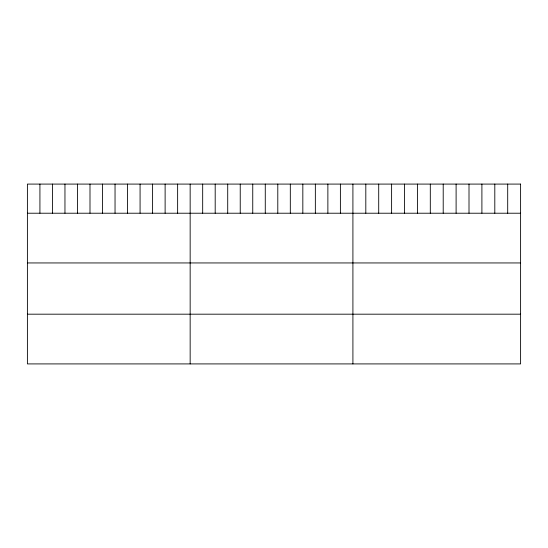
<?xml version="1.0" encoding="UTF-8"?>
<svg xmlns="http://www.w3.org/2000/svg" width="548" height="548" viewBox="0 0 548 548"><rect width="100%" height="100%" fill="white"/><g stroke="black" fill="none" stroke-linecap="round" stroke-linejoin="round"><path stroke-width="0.82" d="M27.4 213.22L520.6 213.22M27.4 262.944L520.6 262.944M27.4 314.182L520.6 314.182M507.701 184.087L507.701 213.22M494.803 184.087L494.803 213.22M481.904 184.087L481.904 213.22M469.006 184.087L469.006 213.22M456.107 184.087L456.107 213.22M443.209 184.087L443.209 213.22M430.303 184.087L430.303 213.22M417.405 184.087L417.405 213.22M404.506 184.087L404.506 213.22M391.608 184.087L391.608 213.22M378.709 184.087L378.709 213.22M365.811 184.087L365.811 213.22M352.912 184.087L352.912 363.913M340.39 184.087L340.39 213.22M327.875 184.087L327.875 213.22M315.353 184.087L315.353 213.22M302.832 184.087L302.832 213.22M290.317 184.087L290.317 213.22M277.795 184.087L277.795 213.22M265.273 184.087L265.273 213.22M252.751 184.087L252.751 213.22M240.236 184.087L240.236 213.22M227.715 184.087L227.715 213.22M215.193 184.087L215.193 213.22M202.678 184.087L202.678 213.22M190.156 184.087L190.156 363.913M177.634 184.087L177.634 213.22M165.119 184.087L165.119 213.22M152.597 184.087L152.597 213.22M140.076 184.087L140.076 213.22M127.561 184.087L127.561 213.22M115.039 184.087L115.039 213.22M102.517 184.087L102.517 213.22M89.995 184.087L89.995 213.22M77.48 184.087L77.48 213.22M64.959 184.087L64.959 213.22M52.437 184.087L52.437 213.22M39.922 184.087L39.922 213.22M520.6 184.087L27.4 184.087L27.4 363.913L520.6 363.913L520.6 184.087"/></g></svg>
